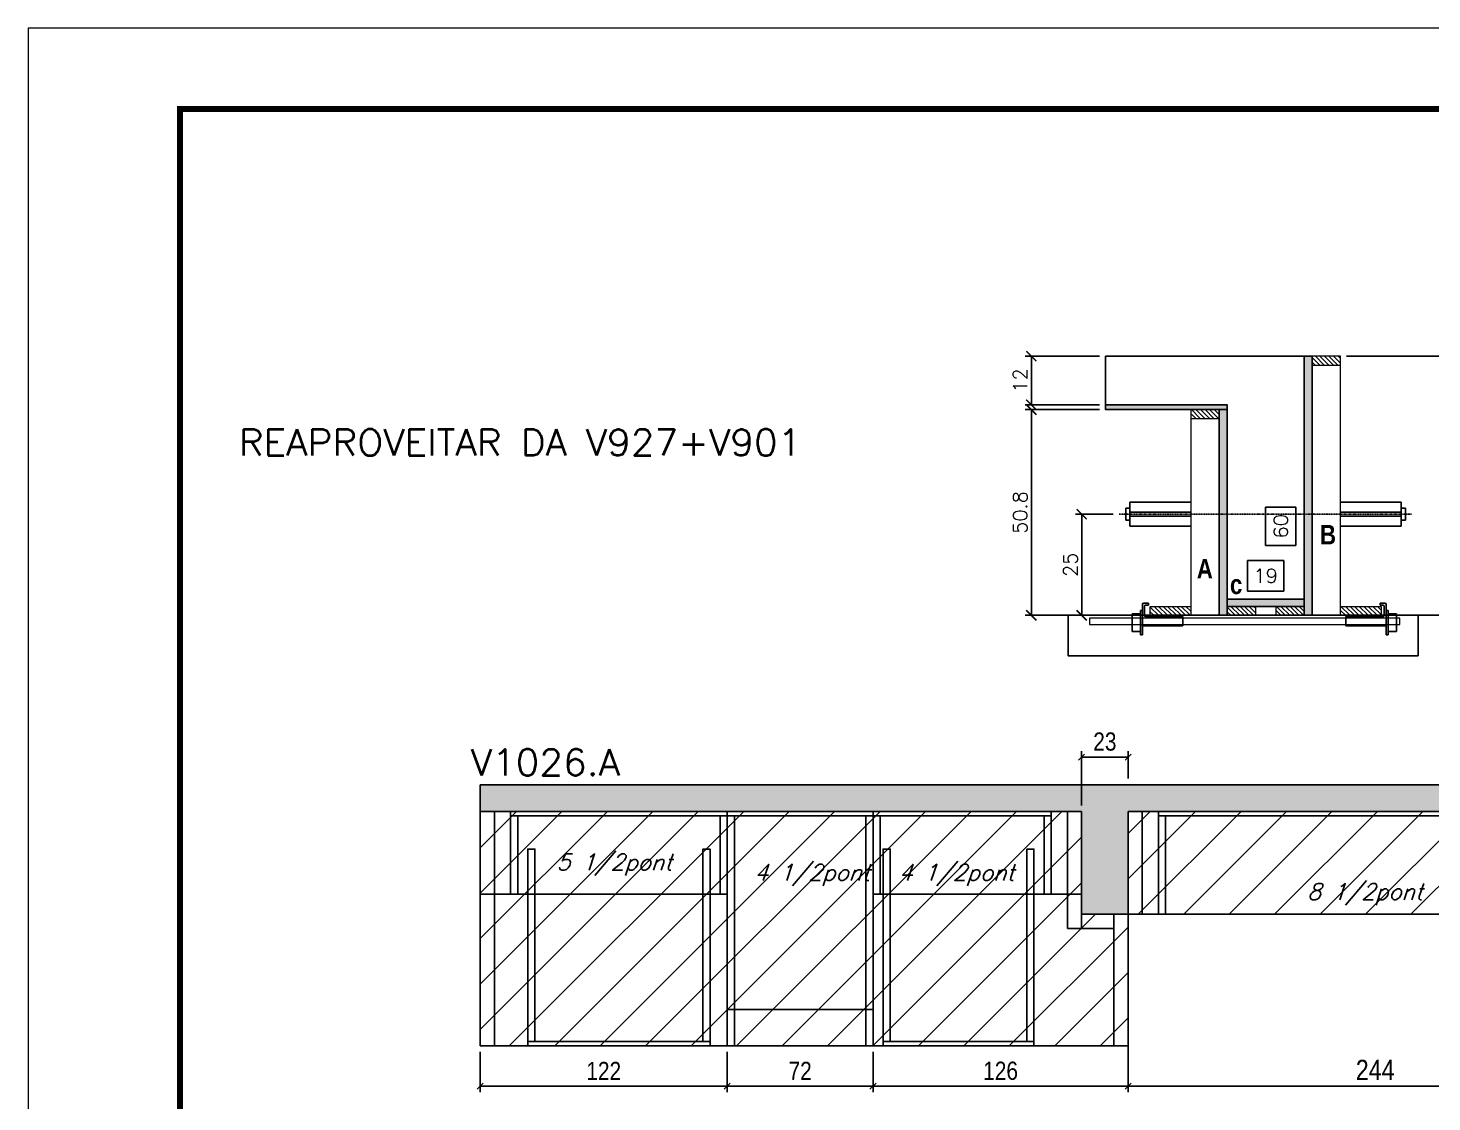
# Model space of a CAD drawing. Extents: x -20960 to -5926, y -2106 to 21915.
# Drawn here: x -7411 to -6718, y 13345 to 13875 of the extents above; entities that cross this region are included whole.
import ezdxf

# ---------------------------------------------------------------- set-up
doc = ezdxf.new("R2010")
doc.units = 0
doc.linetypes.add('DASHED', pattern=[0.75, 0.5, -0.25])
doc.linetypes.add('HIDDEN', pattern=[0.375, 0.25, -0.125])
for name, color, linetype in [('barrote', 251, 'Continuous'), ('COTA', 241, 'Continuous'), ('Cota Seção (2x)', 4, 'Continuous'), ('detalhes', 4, 'Continuous'), ('Painéis', 200, 'Continuous'), ('presilha', 1, 'Continuous'), ('Reaproveitamento', 251, 'Continuous'), ('SARR_2.2x7', 40, 'Continuous'), ('SARR_3.5x7', 81, 'Continuous'), ('TENSOR', 3, 'Continuous'), ('texto', 7, 'Continuous')]:
    doc.layers.add(name, color=color, linetype=linetype)
for name, color, linetype, lineweight in [('CONCRETO', 251, 'Continuous', 25), ('Folhas', 255, 'Continuous', 9), ('Hachura', 251, 'Continuous', 9), ('Madeira', 126, 'Continuous', 18), ('SARRAFO DE PRESSAO', 251, 'DASHED', 9), ('SCO-___-LAJ', 2, 'Continuous', 0), ('Texto Seção', 7, 'Continuous', 15)]:
    doc.layers.add(name, color=color, linetype=linetype, lineweight=lineweight)
doc.styles.add('COTA TECNICA', font='techl___.ttf', dxfattribs={"height": 10})
doc.styles.add('COTA TECNICA-50', font='techl___.ttf', dxfattribs={"height": 9})
doc.styles.add('REGUA-120', font='ROMANS.shx', dxfattribs={"height": 15})
doc.styles.add('Romans', font='romans.shx')
doc.styles.add('TECNICA', font='techb___.ttf', dxfattribs={"height": 10})
doc.dimstyles.new('COTA PAINEL-50', dxfattribs={"dimtxt": 9, "dimasz": 3, "dimexe": 3, "dimexo": 3, "dimgap": 3, "dimtad": 1, "dimdec": 1, "dimzin": 12, "dimdsep": 46, "dimtxsty": 'COTA TECNICA-50', "dimblk1": 'OBLIQUE', "dimblk2": 'OBLIQUE', "dimsah": 1, "dimcen": 0.9, "dimclrd": 4, "dimclre": 4, "dimclrt": 240, "dimadec": 1, "dimazin": 3, "dimtfac": 1, "dimtdec": 1, "dimtmove": 0, "dimatfit": 3, "dimfxl": 1, "dimtolj": 1, "dimtzin": 12, "dimarcsym": 0})
doc.dimstyles.new('Cota Seção (2x)', dxfattribs={"dimtxt": 7, "dimasz": 5, "dimexe": 3, "dimexo": 3, "dimgap": 2, "dimtad": 3, "dimdec": 1, "dimlfac": 0.5, "dimzin": 12, "dimdsep": 46, "dimtxsty": 'Romans', "dimblk": 'ARCHTICK', "dimcen": 0, "dimclrd": 4, "dimclre": 4, "dimclrt": 1, "dimadec": 1, "dimazin": 3, "dimtfac": 1, "dimtdec": 1, "dimtmove": 0, "dimatfit": 3, "dimldrblk": 'OBLIQUE', "dimfxl": 1, "dimtolj": 1, "dimtzin": 12, "dimarcsym": 0})
doc.dimstyles.new('Cota Seção interna', dxfattribs={"dimtxt": 7, "dimasz": 6, "dimexe": 0.18, "dimexo": 2, "dimgap": -4, "dimtad": 3, "dimdec": 1, "dimlfac": 0.5, "dimzin": 12, "dimdsep": 46, "dimtxsty": 'Romans', "dimblk": 'ARCHTICK', "dimcen": 0.09, "dimse1": 1, "dimse2": 1, "dimsd1": 1, "dimsd2": 1, "dimclrd": 180, "dimclre": 5, "dimclrt": 1, "dimadec": 0, "dimazin": 3, "dimtfac": 1, "dimtdec": 1, "dimtofl": 0, "dimtmove": 0, "dimatfit": 3, "dimldrblk": 'ARCHTICK', "dimfxl": 1, "dimtolj": 1, "dimtzin": 0, "dimarcsym": 0})
doc.dimstyles.new('PAINEL', dxfattribs={"dimtxt": 10, "dimasz": 3, "dimexe": 3, "dimexo": 3, "dimgap": 3, "dimtad": 1, "dimdec": 1, "dimzin": 12, "dimdsep": 46, "dimtxsty": 'COTA TECNICA', "dimblk1": 'OBLIQUE', "dimblk2": 'OBLIQUE', "dimsah": 1, "dimcen": 0.9, "dimclrd": 4, "dimclre": 4, "dimclrt": 240, "dimadec": 1, "dimazin": 3, "dimtfac": 1, "dimtdec": 1, "dimtmove": 0, "dimatfit": 3, "dimfxl": 1, "dimtolj": 1, "dimtzin": 12, "dimarcsym": 0})

# ---------------------------------------------------------------- blocks, each defined once
blk = doc.blocks.new('9999999999')
at = {"layer": 'Folhas'}
blk.add_lwpolyline([(98138.98, 34190.21), (99623.98, 34190.21), (99623.98, 35240.21), (98138.98, 35240.21)], close=True, dxfattribs=at)
at = {"layer": 'Folhas', "color": 30, "const_width": 3}
blk.add_lwpolyline([(98213.98, 34230.21), (99583.98, 34230.21), (99583.98, 35200.21), (98213.98, 35200.21)], close=True, dxfattribs=at)
blk = doc.blocks.new('_Oblique')
at = {"color": 0, "linetype": 'ByBlock', "lineweight": -2}
blk.add_line((-0.5, -0.5), (0.5, 0.5), dxfattribs=at)
blk = doc.blocks.new('*D7436')
at = {"layer": 'COTA', "color": 4, "lineweight": -2, "transparency": 16777216}
for p, q in [((-7188.2, 13369.6), (-7188.2, 13349.65)), ((-7066.2, 13369.6), (-7066.2, 13349.65)), ((-7066.2, 13352.65), (-7188.2, 13352.65))]:
    blk.add_line(p, q, dxfattribs=at)
at = {"layer": 'Defpoints', "color": 0, "transparency": 16777216}
for p in [(-7188.2, 13372.6), (-7066.2, 13372.6), (-7188.2, 13352.65)]:
    blk.add_point(p, dxfattribs=at)
at = {"layer": 'COTA', "color": 4, "lineweight": -2, "transparency": 16777216, "xscale": 3, "yscale": 3, "zscale": 3, "rotation": 180}
blk.add_blockref('_Oblique', (-7188.2, 13352.65), dxfattribs=at)
at = {"layer": 'COTA', "color": 4, "lineweight": -2, "transparency": 16777216, "xscale": 3, "yscale": 3, "zscale": 3}
blk.add_blockref('_Oblique', (-7066.2, 13352.65), dxfattribs=at)
at = {"layer": 'COTA', "color": 240, "transparency": 16777216, "insert": (-7127.2, 13360.2), "char_height": 9, "attachment_point": 5, "style": 'COTA TECNICA-50'}
blk.add_mtext('\\A1;122', dxfattribs=at)
blk = doc.blocks.new('*D7437')
at = {"layer": 'COTA', "color": 4, "lineweight": -2, "transparency": 16777216}
for p, q in [((-7066.2, 13369.6), (-7066.2, 13349.65)), ((-6994.2, 13369.6), (-6994.2, 13349.65)), ((-7066.2, 13352.65), (-6994.2, 13352.65))]:
    blk.add_line(p, q, dxfattribs=at)
at = {"layer": 'Defpoints', "color": 0, "transparency": 16777216}
for p in [(-7066.2, 13372.6), (-6994.2, 13372.6), (-6994.2, 13352.65)]:
    blk.add_point(p, dxfattribs=at)
at = {"layer": 'COTA', "color": 4, "lineweight": -2, "transparency": 16777216, "xscale": 3, "yscale": 3, "zscale": 3, "rotation": 180}
blk.add_blockref('_Oblique', (-7066.2, 13352.65), dxfattribs=at)
at = {"layer": 'COTA', "color": 4, "lineweight": -2, "transparency": 16777216, "xscale": 3, "yscale": 3, "zscale": 3}
blk.add_blockref('_Oblique', (-6994.2, 13352.65), dxfattribs=at)
at = {"layer": 'COTA', "color": 240, "transparency": 16777216, "insert": (-7030.2, 13360.22), "char_height": 9, "attachment_point": 5, "style": 'COTA TECNICA-50'}
blk.add_mtext('\\A1;72', dxfattribs=at)
blk = doc.blocks.new('*D7433')
at = {"layer": 'COTA', "color": 4, "lineweight": -2, "transparency": 16777216}
for p, q in [((-6994.2, 13369.6), (-6994.2, 13349.65)), ((-6868.2, 13369.6), (-6868.2, 13349.65)), ((-6994.2, 13352.65), (-6868.2, 13352.65))]:
    blk.add_line(p, q, dxfattribs=at)
at = {"layer": 'Defpoints', "color": 0, "transparency": 16777216}
for p in [(-6994.2, 13372.6), (-6868.2, 13372.6), (-6868.2, 13352.65)]:
    blk.add_point(p, dxfattribs=at)
at = {"layer": 'COTA', "color": 4, "lineweight": -2, "transparency": 16777216, "xscale": 3, "yscale": 3, "zscale": 3, "rotation": 180}
blk.add_blockref('_Oblique', (-6994.2, 13352.65), dxfattribs=at)
at = {"layer": 'COTA', "color": 4, "lineweight": -2, "transparency": 16777216, "xscale": 3, "yscale": 3, "zscale": 3}
blk.add_blockref('_Oblique', (-6868.2, 13352.65), dxfattribs=at)
at = {"layer": 'COTA', "color": 240, "transparency": 16777216, "insert": (-6931.2, 13360.24), "char_height": 9, "attachment_point": 5, "style": 'COTA TECNICA-50'}
blk.add_mtext('\\A1;126', dxfattribs=at)
blk = doc.blocks.new('*D7489')
at = {"layer": 'COTA', "color": 4, "lineweight": -2, "transparency": 16777216}
for p, q in [((-6891.2, 13491.4), (-6891.2, 13518.18)), ((-6891.2, 13515.18), (-6868.2, 13515.18)), ((-6868.2, 13504.6), (-6868.2, 13518.18))]:
    blk.add_line(p, q, dxfattribs=at)
at = {"layer": 'Defpoints', "color": 0, "transparency": 16777216}
for p in [(-6868.2, 13515.18), (-6868.2, 13501.6), (-6891.2, 13488.4)]:
    blk.add_point(p, dxfattribs=at)
at = {"layer": 'COTA', "color": 4, "lineweight": -2, "transparency": 16777216, "xscale": 3, "yscale": 3, "zscale": 3, "rotation": 180}
blk.add_blockref('_Oblique', (-6891.2, 13515.18), dxfattribs=at)
at = {"layer": 'COTA', "color": 4, "lineweight": -2, "transparency": 16777216, "xscale": 3, "yscale": 3, "zscale": 3}
blk.add_blockref('_Oblique', (-6868.2, 13515.18), dxfattribs=at)
at = {"layer": 'COTA', "color": 240, "transparency": 16777216, "insert": (-6879.7, 13522.87), "char_height": 9, "attachment_point": 5, "style": 'COTA TECNICA-50'}
blk.add_mtext('\\A1;23', dxfattribs=at)
blk = doc.blocks.new('*D7459')
at = {"layer": 'COTA', "color": 4, "linetype": 'ByBlock', "lineweight": -2, "transparency": 16777216}
for p, q in [((-6868.2, 13434.61), (-6868.2, 13349.65)), ((-6624.2, 13434.61), (-6624.2, 13349.65)), ((-6868.2, 13352.65), (-6624.2, 13352.65))]:
    blk.add_line(p, q, dxfattribs=at)
at = {"layer": 'Defpoints', "color": 0, "linetype": 'ByBlock', "transparency": 16777216}
for p in [(-6868.2, 13437.61), (-6624.2, 13437.61), (-6624.2, 13352.65)]:
    blk.add_point(p, dxfattribs=at)
at = {"layer": 'COTA', "color": 4, "linetype": 'ByBlock', "lineweight": -2, "transparency": 16777216, "xscale": 3, "yscale": 3, "zscale": 3, "rotation": 180}
blk.add_blockref('_Oblique', (-6868.2, 13352.65), dxfattribs=at)
at = {"layer": 'COTA', "color": 4, "linetype": 'ByBlock', "lineweight": -2, "transparency": 16777216, "xscale": 3, "yscale": 3, "zscale": 3}
blk.add_blockref('_Oblique', (-6624.2, 13352.65), dxfattribs=at)
at = {"layer": 'COTA', "color": 240, "linetype": 'ByBlock', "transparency": 16777216, "insert": (-6746.2, 13360.72), "char_height": 10, "attachment_point": 5, "style": 'COTA TECNICA'}
blk.add_mtext('\\A1;244', dxfattribs=at)
blk = doc.blocks.new('_ArchTick')
at = {"color": 0, "linetype": 'ByBlock', "const_width": 0.15}
blk.add_lwpolyline([(-0.5, -0.5), (0.5, 0.5)], dxfattribs=at)
blk = doc.blocks.new('*D7474')
at = {"layer": 'COTA', "color": 4, "lineweight": -2, "transparency": 16777216}
for p, q in [((-6882.3, 13686.88), (-6919.01, 13686.88)), ((-6916.01, 13585.28), (-6916.01, 13686.88)), ((-6864.7, 13585.28), (-6919.01, 13585.28))]:
    blk.add_line(p, q, dxfattribs=at)
at = {"layer": 'Defpoints', "color": 0, "transparency": 16777216}
for p in [(-6916.01, 13686.88), (-6879.3, 13686.88), (-6861.7, 13585.28)]:
    blk.add_point(p, dxfattribs=at)
at = {"layer": 'COTA', "color": 4, "lineweight": -2, "transparency": 16777216, "xscale": 5, "yscale": 5, "zscale": 5}
for p, rotation in [((-6916.01, 13686.88), 90), ((-6916.01, 13585.28), 270)]:
    blk.add_blockref('_ArchTick', p, dxfattribs=dict(at, rotation=rotation))
at = {"layer": 'COTA', "color": 1, "transparency": 16777216, "insert": (-6921.51, 13636.08), "char_height": 7, "attachment_point": 5, "rotation": 90, "style": 'Romans'}
blk.add_mtext('\\A1;50.8', dxfattribs=at)
blk = doc.blocks.new('*D7475')
at = {"layer": 'COTA', "color": 4, "lineweight": -2, "transparency": 16777216}
for p, q in [((-6882.3, 13713.28), (-6919.01, 13713.28)), ((-6916.01, 13689.28), (-6916.01, 13713.28)), ((-6882.3, 13689.28), (-6919.01, 13689.28))]:
    blk.add_line(p, q, dxfattribs=at)
at = {"layer": 'Defpoints', "color": 0, "transparency": 16777216}
for p in [(-6916.01, 13713.28), (-6879.3, 13713.28), (-6879.3, 13689.28)]:
    blk.add_point(p, dxfattribs=at)
at = {"layer": 'COTA', "color": 4, "lineweight": -2, "transparency": 16777216, "xscale": 5, "yscale": 5, "zscale": 5}
for p, rotation in [((-6916.01, 13713.28), 90), ((-6916.01, 13689.28), 270)]:
    blk.add_blockref('_ArchTick', p, dxfattribs=dict(at, rotation=rotation))
at = {"layer": 'COTA', "color": 1, "transparency": 16777216, "insert": (-6921.51, 13701.28), "char_height": 7, "attachment_point": 5, "rotation": 90, "style": 'Romans'}
blk.add_mtext('\\A1;12', dxfattribs=at)
blk = doc.blocks.new('*D7476')
at = {"layer": 'Cota Seção (2x)', "color": 180, "lineweight": -2, "transparency": 16777216}
for p, q in [((-6785.3, 13638.78), (-6800.3, 13638.78)), ((-6800.3, 13638.78), (-6800.3, 13619.78)), ((-6785.3, 13619.78), (-6785.3, 13638.78)), ((-6800.3, 13619.78), (-6785.3, 13619.78))]:
    blk.add_line(p, q, dxfattribs=at)
at = {"layer": 'Defpoints', "color": 0, "transparency": 16777216}
for p in [(-6819.3, 13713.28), (-6781.3, 13713.28), (-6819.3, 13593.28)]:
    blk.add_point(p, dxfattribs=at)
at = {"layer": 'Cota Seção (2x)', "color": 1, "transparency": 16777216, "insert": (-6792.8, 13629.28), "char_height": 7, "attachment_point": 5, "rotation": 90, "style": 'Romans'}
blk.add_mtext('\\A1;60', dxfattribs=at)
blk = doc.blocks.new('PRESILHA METÁLICA 1')
at = {"layer": 'presilha'}
for p, q in [((12, 21), (8.6, 21)), ((12, 21), (12, 19.5)), ((0, 13), (6, 13)), ((0, 13), (0, 0)), ((6, 15.5), (7.5, 15.5)), ((6, -2.5), (6, 15.5)), ((6, 13), (6, 0)), ((7.5, 10.6), (7.5, 19.9)), ((7.5, 15.5), (7.5, -2.5)), ((9, 11.6), (9, 18.9)), ((12, 19.5), (9.6, 19.5)), ((37.5, 11), (9.6, 11)), ((37.5, 11), (37.5, 4.1)), ((6, 0), (0, 0)), ((37.5, 4.1), (7.5, 4.1)), ((7.5, -2.5), (6, -2.5))]:
    blk.add_line(p, q, dxfattribs=at)
for centre, radius, start, end in [((8.6, 19.9), 1.14, 90, 180), ((9.6, 18.9), 0.57, 90, 180), ((9.6, 11.6), 0.57, 180, 270)]:
    blk.add_arc(centre, radius, start, end, dxfattribs=at)
blk = doc.blocks.new('*D7477')
at = {"layer": 'Cota Seção (2x)', "color": 180, "lineweight": -2, "transparency": 16777216}
for p, q in [((-6791.3, 13612.28), (-6809.3, 13612.28)), ((-6809.3, 13612.28), (-6809.3, 13597.28)), ((-6791.3, 13597.28), (-6791.3, 13612.28)), ((-6809.3, 13597.28), (-6791.3, 13597.28))]:
    blk.add_line(p, q, dxfattribs=at)
at = {"layer": 'Defpoints', "color": 0, "transparency": 16777216}
for p in [(-6819.3, 13593.28), (-6819.3, 13585.28), (-6781.3, 13585.28)]:
    blk.add_point(p, dxfattribs=at)
at = {"layer": 'Cota Seção (2x)', "color": 1, "transparency": 16777216, "insert": (-6800.3, 13604.78), "char_height": 7, "attachment_point": 5, "style": 'Romans'}
blk.add_mtext('\\A1;19', dxfattribs=at)
blk = doc.blocks.new('*D7478')
at = {"layer": 'COTA', "color": 4, "lineweight": -2, "transparency": 16777216}
for p, q in [((-6760.3, 13713.28), (-6700.33, 13713.28)), ((-6703.33, 13713.28), (-6703.33, 13585.28)), ((-6760.3, 13585.28), (-6700.33, 13585.28))]:
    blk.add_line(p, q, dxfattribs=at)
at = {"layer": 'Defpoints', "color": 0, "transparency": 16777216}
for p in [(-6763.3, 13713.28), (-6763.3, 13585.28), (-6703.33, 13585.28)]:
    blk.add_point(p, dxfattribs=at)
at = {"layer": 'COTA', "color": 4, "lineweight": -2, "transparency": 16777216, "xscale": 5, "yscale": 5, "zscale": 5}
for p, rotation in [((-6703.33, 13713.28), 90), ((-6703.33, 13585.28), 270)]:
    blk.add_blockref('_ArchTick', p, dxfattribs=dict(at, rotation=rotation))
at = {"layer": 'COTA', "color": 1, "transparency": 16777216, "insert": (-6708.83, 13649.28), "char_height": 7, "attachment_point": 5, "rotation": 90, "style": 'Romans'}
blk.add_mtext('\\A1;64', dxfattribs=at)
blk = doc.blocks.new('*D7479')
at = {"layer": 'COTA', "color": 4, "lineweight": -2, "transparency": 16777216}
for p, q in [((-6875.6, 13635.25), (-6894.15, 13635.25)), ((-6891.15, 13635.25), (-6891.15, 13585.28)), ((-6875.6, 13585.28), (-6894.15, 13585.28))]:
    blk.add_line(p, q, dxfattribs=at)
at = {"layer": 'Defpoints', "color": 0, "transparency": 16777216}
for p in [(-6872.6, 13635.25), (-6891.15, 13585.28), (-6872.6, 13585.28)]:
    blk.add_point(p, dxfattribs=at)
at = {"layer": 'COTA', "color": 4, "lineweight": -2, "transparency": 16777216, "xscale": 5, "yscale": 5, "zscale": 5}
for p, rotation in [((-6891.15, 13635.25), 90), ((-6891.15, 13585.28), 270)]:
    blk.add_blockref('_ArchTick', p, dxfattribs=dict(at, rotation=rotation))
at = {"layer": 'COTA', "color": 1, "transparency": 16777216, "insert": (-6896.65, 13610.27), "char_height": 7, "attachment_point": 5, "rotation": 90, "style": 'Romans'}
blk.add_mtext('\\A1;25', dxfattribs=at)

msp = doc.modelspace()

# ---------------------------------------------------------------- hatches: boundary and pattern name
at = {"layer": 'COTA', "linetype": 'ByBlock'}
h = msp.add_hatch(dxfattribs=at)
h.set_pattern_fill('AR-CONC', color=256, scale=0.03)
h.set_pattern_definition([(50, (3416.7495, 1163.364), (5.4655401, -0.4781726), [0.5715, -6.2865]), (355, (3416.7495, 1163.364), (-1.0573026, 5.7317054), [0.4572, -5.0292175]), (100.451445, (3417.205, 1163.3244), (4.4082374, 5.2535326), [0.4857003, -5.3427073]), (46.1842, (3416.7495, 1164.888), (8.1323712, -1.2612698), [0.85725, -9.42975]), (96.63556, (3417.427, 1164.783), (7.122124, 7.4227837), [0.7285507, -8.0140682]), (351.18415, (3416.7495, 1164.888), (7.122124, 7.4227837), [0.685799, -7.543792]), (21, (3417.5115, 1164.507), (4.5484317, -3.067956), [0.5715, -6.2865]), (326, (3417.5115, 1164.507), (1.8540609, 5.525639), [0.4572, -5.0292]), (71.451445, (3417.8905, 1164.2516), (6.4024926, 2.457683), [0.4857003, -5.3426981]), (37.5, (3416.7495, 1163.3642), (0.0926581, 2.53665117), [0, -4.96824, 0, -5.1054, 0, -5.04825]), (7.5, (3416.7495, 1163.3642), (2.00458988, 3.00541724), [0, -2.91084, 0, -4.85394, 0, -1.92405]), (327.5, (3415.0502, 1163.3642), (4.06771786, -0.17186232), [0, -1.905, 0, -5.9436, 0, -7.8867]), (317.5, (3414.2882, 1163.3642), (4.44387544, 0.7627947), [0, -2.4765, 0, -3.94716, 0, -5.6007])])
h.paths.add_polyline_path([(-7188.2, 13488.4), (-6891.2, 13488.4), (-6891.2, 13437.6), (-6868.2, 13437.61), (-6868.2, 13488.4), (-6253.2, 13488.4), (-6253.2, 13501.6), (-7188.2, 13501.6)])
at = {"layer": 'Hachura'}
h = msp.add_hatch(color=256, dxfattribs=at)
h.dxf.hatch_style = 1
h.paths.add_polyline_path([(-6781.3, 13713.28), (-6777.3, 13713.28), (-6777.3, 13585.28), (-6781.3, 13585.28)])
h = msp.add_hatch(dxfattribs=at)
h.set_pattern_fill('ANSI31', color=256, scale=0.5, angle=270, style=0)
h.set_pattern_definition([(315, (16030.5237, 5405.6394), (1.12253202, 1.12253202), [])])
h.paths.add_polyline_path([(-6763.3, 13708.88), (-6763.3, 13713.28), (-6777.3, 13713.28), (-6777.3, 13708.88)])
h = msp.add_hatch(color=256, dxfattribs=at)
h.dxf.hatch_style = 1
h.paths.add_polyline_path([(-6819.3, 13686.88), (-6819.3, 13689.28), (-6879.3, 13689.28), (-6879.3, 13686.88)])
h = msp.add_hatch(dxfattribs=at)
h.set_pattern_fill('ANSI31', color=256, scale=0.5, angle=270, style=0)
h.set_pattern_definition([(315, (16090.5237, 5379.2394), (1.12253202, 1.12253202), [])])
h.paths.add_polyline_path([(-6823.3, 13682.48), (-6823.3, 13686.88), (-6837.3, 13686.88), (-6837.3, 13682.48)])
h = msp.add_hatch(color=256, dxfattribs=at)
h.dxf.hatch_style = 1
h.paths.add_polyline_path([(-6823.3, 13686.88), (-6819.3, 13686.88), (-6819.3, 13585.28), (-6823.3, 13585.28)])
h = msp.add_hatch(dxfattribs=at)
h.set_pattern_fill('ANSI31', color=256, scale=0.5, angle=270, style=0)
h.set_pattern_definition([(315, (16090.5237, 5355.6394), (1.12253202, 1.12253202), [])])
h.paths.add_polyline_path([(-6857.3, 13585.28), (-6857.3, 13589.68), (-6837.3, 13589.68), (-6837.3, 13585.28)])
h = msp.add_hatch(color=256, dxfattribs=at)
h.dxf.hatch_style = 1
h.paths.add_polyline_path([(-6781.3, 13589.68), (-6781.3, 13593.28), (-6819.3, 13593.28), (-6819.3, 13589.68)])
h = msp.add_hatch(dxfattribs=at)
h.set_pattern_fill('ANSI31', color=256, scale=0.5, angle=270, style=0)
h.set_pattern_definition([(315, (16099.3237, 5355.6394), (1.12253202, 1.12253202), [])])
h.paths.add_polyline_path([(-6819.3, 13585.28), (-6819.3, 13589.68), (-6805.3, 13589.68), (-6805.3, 13585.28)])
h = msp.add_hatch(dxfattribs=at)
h.set_pattern_fill('ANSI31', color=256, scale=0.5, angle=270, style=0)
h.set_pattern_definition([(315, (16099.3258, 5355.6394), (1.12253202, 1.12253202), [])])
h.paths.add_polyline_path([(-6781.3, 13585.28), (-6781.3, 13589.68), (-6795.3, 13589.68), (-6795.3, 13585.28)])
h = msp.add_hatch(dxfattribs=at)
h.set_pattern_fill('ANSI31', color=256, scale=0.5, angle=270, style=0)
h.set_pattern_definition([(315, (15996.5237, 5355.6394), (1.12253202, 1.12253202), [])])
h.paths.add_polyline_path([(-6763.3, 13585.28), (-6763.3, 13589.68), (-6743.3, 13589.68), (-6743.3, 13585.28)])
at = {"layer": 'Reaproveitamento'}
h = msp.add_hatch(dxfattribs=at)
h.set_pattern_fill('ANSI31', color=256, scale=5)
h.set_pattern_definition([(45, (-3747.065, -8233.086), (-11.22532, 11.22532), [])])
h.paths.add_polyline_path([(-6891.2, 13437.6), (-6891.2, 13488.4), (-7188.2, 13488.4), (-7188.2, 13372.6), (-6868.2, 13372.6), (-6868.2, 13437.6)])
at = {"layer": 'Reaproveitamento', "ltscale": 25}
h = msp.add_hatch(dxfattribs=at)
h.set_pattern_fill('ANSI31', color=256, scale=5)
h.set_pattern_definition([(45, (-146616.109, -9302.55), (-11.2253202, 11.2253202), [])])
h.paths.add_polyline_path([(-6253.2, 13437.6), (-6253.2, 13488.4), (-6868.2, 13488.4), (-6868.2, 13437.61)])

# ---------------------------------------------------------------- linework, layer by layer
at = {"ltscale": 3}
for p, q in [((-6869.3, 13638.25), (-6869.3, 13632.25)), ((-6869.3, 13638.25), (-6867.3, 13638.25)), ((-6867.3, 13641.25), (-6867.3, 13629.25)), ((-6867.3, 13641.25), (-6837.3, 13641.25)), ((-6733.3, 13641.25), (-6763.3, 13641.25)), ((-6733.3, 13641.25), (-6733.3, 13629.25)), ((-6733.3, 13638.25), (-6731.3, 13638.25)), ((-6731.3, 13638.25), (-6731.3, 13632.25)), ((-6867.3, 13632.25), (-6869.3, 13632.25)), ((-6837.3, 13636.25), (-6867.3, 13636.25)), ((-6837.3, 13634.25), (-6867.3, 13634.25)), ((-6763.3, 13636.25), (-6733.3, 13636.25)), ((-6763.3, 13634.25), (-6733.3, 13634.25)), ((-6733.3, 13632.25), (-6731.3, 13632.25)), ((-6867.3, 13629.25), (-6837.3, 13629.25)), ((-6733.3, 13629.25), (-6763.3, 13629.25))]:
    msp.add_line(p, q, dxfattribs=at)
at = {"layer": 'barrote'}
msp.add_lwpolyline([(-6724.93, 13565.28), (-6897.9, 13565.28), (-6897.9, 13585.28), (-6724.93, 13585.28)], close=True, dxfattribs=at)
at = {"layer": 'CONCRETO'}
msp.add_lwpolyline([(-6819.3, 13689.28), (-6879.3, 13689.28), (-6879.3, 13713.28), (-6781.3, 13713.28), (-6781.3, 13589.68), (-6781.3, 13589.68), (-6781.3, 13593.28), (-6819.3, 13593.28)], close=True, dxfattribs=at)
at = {"layer": 'COTA', "linetype": 'ByBlock'}
for p, q in [((-7188.2, 13501.6), (-6253.2, 13501.6)), ((-7188.2, 13488.4), (-7188.2, 13501.6))]:
    msp.add_line(p, q, dxfattribs=at)
at = {"layer": 'Madeira'}
for points in [[(-6763.3, 13708.88), (-6763.3, 13713.28), (-6777.3, 13713.28), (-6777.3, 13708.88)], [(-6763.3, 13713.28), (-6777.3, 13713.28), (-6777.3, 13585.28), (-6763.3, 13585.28)], [(-6823.3, 13682.48), (-6823.3, 13686.88), (-6837.3, 13686.88), (-6837.3, 13682.48)], [(-6823.3, 13686.88), (-6837.3, 13686.88), (-6837.3, 13585.28), (-6823.3, 13585.28)], [(-6857.3, 13585.28), (-6857.3, 13589.68), (-6837.3, 13589.68), (-6837.3, 13585.28)], [(-6819.3, 13585.28), (-6819.3, 13589.68), (-6805.3, 13589.68), (-6805.3, 13585.28)], [(-6781.3, 13585.28), (-6781.3, 13589.68), (-6795.3, 13589.68), (-6795.3, 13585.28)], [(-6763.3, 13585.28), (-6763.3, 13589.68), (-6743.3, 13589.68), (-6743.3, 13585.28)]]:
    msp.add_lwpolyline(points, close=True, dxfattribs=at)
at = {"layer": 'Painéis'}
for p, q in [((-7188.2, 13447.6), (-7188.2, 13488.4)), ((-7066.2, 13488.4), (-7188.2, 13488.4)), ((-7066.2, 13372.6), (-7066.2, 13488.4)), ((-7066.2, 13488.4), (-6994.2, 13488.4)), ((-6994.2, 13372.6), (-6994.2, 13488.4)), ((-6891.2, 13488.4), (-6994.2, 13488.4)), ((-6891.2, 13437.6), (-6891.2, 13488.4)), ((-7188.2, 13447.6), (-7066.2, 13447.6)), ((-7188.2, 13447.6), (-7188.2, 13372.6)), ((-6994.2, 13447.6), (-6891.2, 13447.6)), ((-6868.2, 13437.6), (-6891.2, 13437.6)), ((-6868.2, 13372.6), (-6868.2, 13437.6)), ((-6994.2, 13390.6), (-7066.2, 13390.6)), ((-7188.2, 13372.6), (-7066.2, 13372.6)), ((-6994.2, 13372.6), (-7066.2, 13372.6)), ((-6994.2, 13372.6), (-6868.2, 13372.6))]:
    msp.add_line(p, q, dxfattribs=at)
at = {"layer": 'Painéis', "linetype": 'ByBlock'}
for p, q in [((-6868.2, 13437.61), (-6868.2, 13488.4)), ((-6868.2, 13488.4), (-6253.2, 13488.4)), ((-6354.2, 13437.61), (-6868.2, 13437.61))]:
    msp.add_line(p, q, dxfattribs=at)
at = {"layer": 'Painéis'}
for points in [[(-6781.3, 13713.28), (-6777.3, 13713.28), (-6777.3, 13585.28), (-6781.3, 13585.28)], [(-6819.3, 13686.88), (-6819.3, 13689.28), (-6879.3, 13689.28), (-6879.3, 13686.88)], [(-6823.3, 13686.88), (-6819.3, 13686.88), (-6819.3, 13585.28), (-6823.3, 13585.28)], [(-6781.3, 13589.68), (-6781.3, 13593.28), (-6819.3, 13593.28), (-6819.3, 13589.68)]]:
    msp.add_lwpolyline(points, close=True, dxfattribs=at)
at = {"layer": 'SARR_2.2x7', "linetype": 'Continuous'}
for p, q in [((-7181.2, 13488.4), (-7181.2, 13447.6)), ((-7173.2, 13486.2), (-7066.2, 13486.2)), ((-7066.2, 13486.2), (-6994.2, 13486.2)), ((-6994.2, 13486.2), (-6906.2, 13486.2)), ((-6898.2, 13447.6), (-6898.2, 13488.4)), ((-6861.2, 13488.4), (-6861.2, 13437.61)), ((-6853.2, 13486.2), (-6624.2, 13486.2)), ((-7181.2, 13447.6), (-7181.2, 13372.6)), ((-6898.2, 13447.6), (-6898.2, 13430.6)), ((-6891.2, 13437.6), (-6891.2, 13430.6)), ((-6875.2, 13372.6), (-6875.2, 13437.6)), ((-6875.2, 13430.6), (-6898.2, 13430.6))]:
    msp.add_line(p, q, dxfattribs=at)
at = {"layer": 'SARR_2.2x7', "linetype": 'Continuous', "ltscale": 50}
for p, q in [((-7164.7, 13374.8), (-7074.7, 13374.8)), ((-6914.7, 13374.8), (-6989.22, 13374.8))]:
    msp.add_line(p, q, dxfattribs=at)
at = {"layer": 'SARR_3.5x7'}
for p, q in [((-7173.2, 13447.6), (-7173.2, 13488.4)), ((-7169.7, 13447.6), (-7169.7, 13486.2)), ((-7069.7, 13486.2), (-7069.7, 13447.6)), ((-7066.2, 13486.2), (-7066.2, 13372.6)), ((-7062.67, 13486.2), (-7062.67, 13372.6)), ((-6997.7, 13486.2), (-6997.7, 13372.6)), ((-6994.2, 13486.2), (-6994.2, 13372.6)), ((-6990.67, 13486.2), (-6990.67, 13447.6)), ((-6909.7, 13447.6), (-6909.7, 13486.2)), ((-6906.2, 13447.6), (-6906.2, 13488.4)), ((-6853.2, 13488.4), (-6853.2, 13437.61)), ((-6849.7, 13486.21), (-6849.7, 13437.61)), ((-7066.2, 13372.6), (-7062.67, 13372.6)), ((-6997.7, 13372.6), (-6994.2, 13372.6))]:
    msp.add_line(p, q, dxfattribs=at)
for points in [[(-7161.2, 13374.8), (-7161.2, 13469.8), (-7164.7, 13469.8), (-7164.7, 13372.6)], [(-7078.2, 13374.8), (-7078.2, 13469.8), (-7074.7, 13469.8), (-7074.7, 13372.6)], [(-6985.72, 13374.8), (-6985.72, 13469.8), (-6989.22, 13469.8), (-6989.22, 13372.6)], [(-6918.2, 13374.8), (-6918.2, 13469.8), (-6914.7, 13469.8), (-6914.7, 13372.6)]]:
    msp.add_lwpolyline(points, dxfattribs=at)
at = {"layer": 'SCO-___-LAJ', "color": 1}
msp.add_lwpolyline([(-6733.94, 13583.95), (-6887.24, 13583.95), (-6887.24, 13580.75), (-6733.94, 13580.75)], close=True, dxfattribs=at)
at = {"layer": 'TENSOR', "linetype": 'HIDDEN', "ltscale": 0.5}
msp.add_line((-6728.3, 13635.25), (-6872.6, 13635.25), dxfattribs=at)

# ---------------------------------------------------------------- block references
at = {"layer": 'presilha', "yscale": 0.6666666666666666, "zscale": 0.6666666666666666}
for p, xscale in [((-6866.16, 13577.32), 0.6666666666666666), ((-6735.72, 13577.32), -0.6666666666666666)]:
    msp.add_blockref('PRESILHA METÁLICA 1', p, dxfattribs=dict(at, xscale=xscale))
at = {"layer": 'SARRAFO DE PRESSAO', "color": 6, "linetype": 'ByBlock'}
msp.add_blockref('9999999999', (-105550.48, -21364.84), dxfattribs=at)

# ---------------------------------------------------------------- texts
at = {"layer": 'detalhes', "style": 'TECNICA'}
for s, p in [('B', (-6773.47, 13620.31)), ('A', (-6834.3, 13603.47)), ('c', (-6817.92, 13595.78))]:
    msp.add_text(s, height=9.6, dxfattribs=at).set_placement(p)
at = {"layer": 'texto', "color": 2, "char_height": 8, "attachment_point": 5, "style": 'Romans'}
for s, insert in [('{\\Q19;\\C256;5 1/2pont}', (-7121.94, 13462.05)), ('{\\Q19;\\C256;4 1/2pont}', (-7024.29, 13456.96)), ('{\\Q19;\\C256;4 1/2pont}', (-6952.95, 13456.96)), ('{\\Q19;\\C256;8 1/2pont}', (-6751.21, 13447.47))]:
    msp.add_mtext(s, dxfattribs=dict(at, insert=insert))
at = {"layer": 'Texto Seção', "style": 'REGUA-120', "width": 1.05}
for s, p in [('REAPROVEITAR DA V927+V901', (-7307.47, 13664.17)), ('V1026.A', (-7192.91, 13506.15))]:
    msp.add_text(s, height=13, dxfattribs=at).set_placement(p)

# ---------------------------------------------------------------- dimensions: what is measured, and where the dimension line sits
at = {"layer": 'COTA'}
for base, p1, p2, picture, middle in [((-6916.01, 13713.28), (-6879.3, 13689.28), (-6879.3, 13713.28), '*D7475', (-6921.51, 13701.28)), ((-6703.33, 13585.28), (-6763.3, 13713.28), (-6763.3, 13585.28), '*D7478', (-6708.83, 13649.28)), ((-6916.01, 13686.88), (-6861.7, 13585.28), (-6879.3, 13686.88), '*D7474', (-6921.51, 13636.08)), ((-6891.15, 13585.28), (-6872.6, 13635.25), (-6872.6, 13585.28), '*D7479', (-6896.65, 13610.27))]:
    dim = msp.add_linear_dim(base=base, p1=p1, p2=p2, angle=90, dimstyle='Cota Seção (2x)', dxfattribs=at)
    dim.commit()
    dim.dimension.update_dxf_attribs({"geometry": picture, "text_midpoint": middle})
for base, p1, p2, picture, middle in [((-6868.2, 13515.18), (-6891.2, 13488.4), (-6868.2, 13501.6), '*D7489', (-6879.7, 13522.87)), ((-6994.2, 13352.65), (-7066.2, 13372.6), (-6994.2, 13372.6), '*D7437', (-7030.2, 13360.22)), ((-6868.2, 13352.65), (-6994.2, 13372.6), (-6868.2, 13372.6), '*D7433', (-6931.2, 13360.24))]:
    dim = msp.add_linear_dim(base=base, p1=p1, p2=p2, dimstyle='COTA PAINEL-50', dxfattribs=at)
    dim.commit()
    dim.dimension.update_dxf_attribs({"geometry": picture, "text_midpoint": middle})
at = {"layer": 'COTA', "linetype": 'ByBlock'}
dim = msp.add_aligned_dim(p1=(-6868.2, 13437.61), p2=(-6624.2, 13437.61), distance=-84.96, dimstyle='PAINEL', dxfattribs=at)
dim.commit()
dim.dimension.update_dxf_attribs({"geometry": '*D7459', "text_midpoint": (-6746.2, 13360.72)})
at = {"layer": 'COTA'}
dim = msp.add_linear_dim(base=(-7188.2, 13352.65), p1=(-7066.2, 13372.6), p2=(-7188.2, 13372.6), dimstyle='COTA PAINEL-50', override={"dimtmove": 1}, dxfattribs=at)
dim.commit()
dim.dimension.update_dxf_attribs({"geometry": '*D7436', "text_midpoint": (-7127.2, 13360.2)})
at = {"layer": 'Cota Seção (2x)'}
for base, p1, p2, angle, picture, middle in [((-6781.3, 13713.28), (-6819.3, 13593.28), (-6819.3, 13713.28), 90, '*D7476', (-6781.3, 13629.28)), ((-6819.3, 13593.28), (-6781.3, 13585.28), (-6819.3, 13585.28), 180, '*D7477', (-6800.3, 13593.28))]:
    dim = msp.add_linear_dim(base=base, p1=p1, p2=p2, angle=angle, dimstyle='Cota Seção interna', dxfattribs=at)
    dim.commit()
    dim.dimension.update_dxf_attribs({"geometry": picture, "text_midpoint": middle, "dimtype": 160})

doc.saveas('drawing.dxf')
